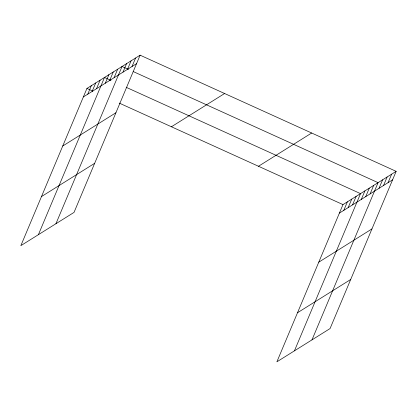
<?xml version="1.0" encoding="UTF-8"?>
<svg xmlns="http://www.w3.org/2000/svg" width="417" height="417" viewBox="0 0 417 417"><rect width="100%" height="100%" fill="white"/><g stroke="black" fill="none" stroke-linecap="round" stroke-linejoin="round"><path stroke-width="0.63" d="M140.117 55.18L86.939 88.435L20.85 245.655L74.028 212.399L140.117 55.18L396.15 171.345L330.061 328.565L276.883 361.82L342.972 204.601L396.15 171.345M87.758 94.185L91.328 85.688M92.141 91.438L95.712 82.947M96.53 88.696L100.101 80.205M38.4 234.677L104.49 77.458L110.943 80.387M105.303 83.207L108.873 74.716M109.692 80.465L113.262 71.974M114.081 77.724L117.651 69.227M55.946 223.705L122.035 66.485L128.493 69.415M122.989 72.151L126.559 63.66M127.508 69.326L131.079 60.83M132.027 66.501L135.598 58.005M343.79 210.35L347.361 201.859M348.174 207.609L351.745 199.112M352.563 204.862L356.134 196.371M294.433 350.848L360.523 193.629L126.2 87.309M361.336 199.378L364.906 190.882M365.725 196.631L369.295 188.14M370.114 193.889L373.684 185.398M311.979 339.876L378.068 182.651L133.185 71.542M379.022 188.317L382.587 179.826M383.541 185.492L387.112 177.001M388.06 182.667L391.631 174.176M83.369 96.926L136.547 63.671M62.738 146.007L115.916 112.752M41.481 196.574L94.659 163.318M171.429 126.768L224.607 93.512M258.483 166.263L311.661 133.013M339.402 213.092L392.579 179.842M318.77 262.173L371.948 228.923M297.514 312.74L350.692 279.489M86.939 88.435L92.809 91.094M119.21 103.077L342.972 204.601"/></g></svg>
